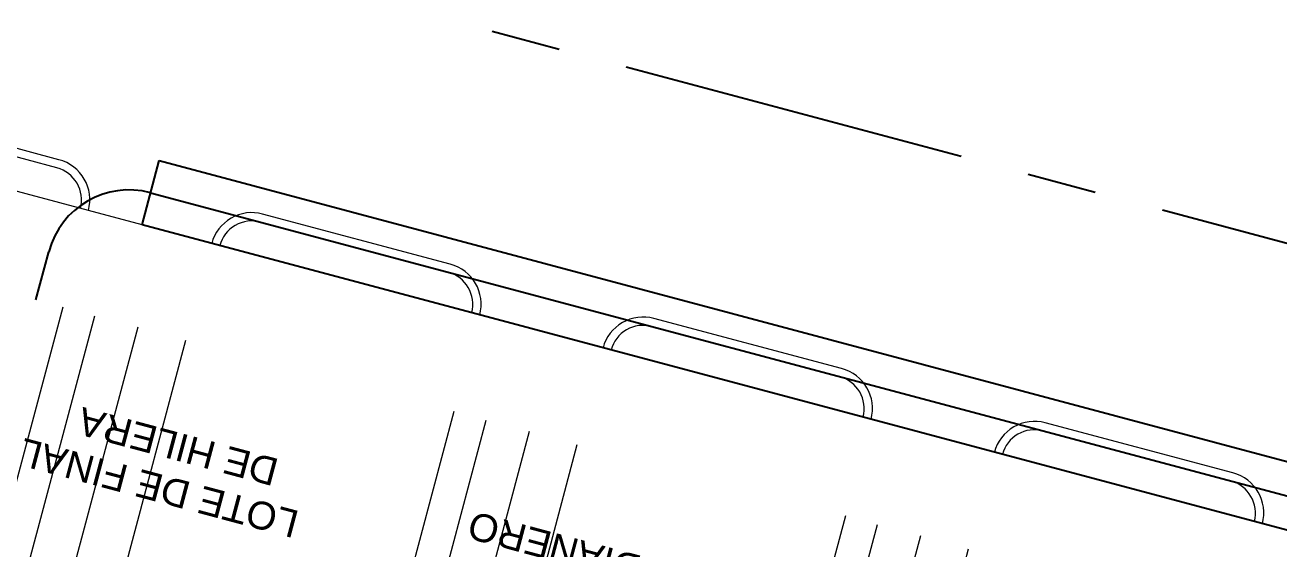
# Model space of a CAD drawing. Header units: metres. Extents: x 689715 to 690980, y 1005284 to 1006835.
# Drawn here: x 690718.75 to 690741.35, y 1005659.13 to 1005668.57 of the extents above; entities that cross this region are included whole.
import ezdxf

# ---------------------------------------------------------------- set-up
doc = ezdxf.new("R2010")
doc.units = ezdxf.units.M
doc.linetypes.add('CENTER', pattern=[2, 1.25, -0.25, 0.25, -0.25])
for name, color, linetype in [('A-BLDG', 7, 'Continuous'), ('C-CALLE-ACERA', 8, 'Continuous'), ('CALLES-CENTRO', 2, 'CENTER')]:
    doc.layers.add(name, color=color, linetype=linetype)
for name, color, linetype, lineweight in [('G-ANNO-TEXT', 2, 'Continuous', 9), ('X1$0$A-FLOR', 250, 'Continuous', 9), ('X2$0$A-FLOR', 250, 'Continuous', 9)]:
    doc.layers.add(name, color=color, linetype=linetype, lineweight=lineweight)
doc.styles.add('ARIAL', font='arial.ttf')

# ---------------------------------------------------------------- blocks, each defined once
blk = doc.blocks.new('FRESNO B')
at = {"layer": 'X1$0$A-FLOR', "color": 141}
for p, q in [((0.5, -1.8), (7.8, -1.8)), ((0.5, -2.4), (4, -2.4)), ((0.5, -2.55), (4, -2.55))]:
    blk.add_line(p, q, dxfattribs=at)
for centre, radius, start, end in [((4, -1.8), 0.75, 270, 0), ((4, -1.8), 0.6, 270, 0), ((7.8, -1.8), 0.75, 180, 270), ((7.8, -1.8), 0.6, 180, 270)]:
    blk.add_arc(centre, radius, start, end, dxfattribs=at)
at = {"layer": 'X2$0$A-FLOR', "color": 141}
for p, q in [((4.75, 5), (4.75, 0)), ((5.65, 0), (5.65, 5)), ((6.45, 5), (6.45, 0)), ((7.05, 0), (7.05, 5))]:
    blk.add_line(p, q, dxfattribs=at)
at = {"layer": 'G-ANNO-TEXT', "color": 141, "insert": (2.032, 2.143), "char_height": 0.5, "width": 4.16877, "attachment_point": 1, "style": 'ARIAL'}
blk.add_mtext('MEDIANERO', dxfattribs=at)
blk = doc.blocks.new('FRESNO C')
at = {"layer": 'X1$0$A-FLOR', "color": 141}
for p, q in [((4.75, 5), (4.75, 0)), ((5.65, 0), (5.65, 5)), ((6.45, 5), (6.45, 0)), ((7.05, 0), (7.05, 5)), ((0.5, -1.8), (7.05, -1.8)), ((0.5, -2.4), (4, -2.4)), ((0.5, -2.55), (4, -2.55))]:
    blk.add_line(p, q, dxfattribs=at)
for centre, radius, start, end in [((4, -1.8), 0.75, 270, 0), ((4, -1.8), 0.6, 270, 0), ((7.8, -1.8), 0.75, 180, 270), ((7.8, -1.8), 0.6, 180, 270)]:
    blk.add_arc(centre, radius, start, end, dxfattribs=at)
at = {"layer": 'G-ANNO-TEXT', "color": 141, "char_height": 0.5, "attachment_point": 1, "style": 'ARIAL'}
for s, insert, width in [('LOTE DE FINAL ', (1.957, 2.954), 5.29114), ('DE HILERA', (2.552, 2.143), 3.6557)]:
    blk.add_mtext(s, dxfattribs=dict(at, insert=insert, width=width))
blk = doc.blocks.new('FRESNO A')
at = {"layer": 'X1$0$A-FLOR', "color": 141}
for p, q in [((-1.25, -1.8), (7.8, -1.8)), ((-0.5, -2.4), (4, -2.4)), ((-0.5, -2.55), (4, -2.55))]:
    blk.add_line(p, q, dxfattribs=at)

msp = doc.modelspace()

# ---------------------------------------------------------------- linework, layer by layer
at = {"layer": 'C-CALLE-ACERA', "linetype": 'Continuous', "ltscale": 5}
for p, q in [((690721.168, 1005666.133), (690775.615, 1005651.611)), ((690721.014, 1005665.553), (690775.46, 1005651.032)), ((690775.306, 1005650.452), (690720.859, 1005664.974)), ((690718.946, 1005663.621), (690719.178, 1005664.491))]:
    msp.add_line(p, q, dxfattribs=at)
at = {"layer": 'C-CALLE-ACERA', "linetype": 'Continuous', "ltscale": 5, "flags": 128}
msp.add_lwpolyline([(690720.859, 1005664.974), (690721.168, 1005666.133)], dxfattribs=at)
at = {"layer": 'C-CALLE-ACERA', "linetype": 'Continuous', "ltscale": 5}
msp.add_arc((690720.627, 1005664.104), 1.5, 75.066, 165.066, dxfattribs=at)
at = {"layer": 'CALLES-CENTRO', "linetype": 'CENTER', "ltscale": 5, "flags": 128}
msp.add_lwpolyline([(690661.952, 1005685.86), (690787.706, 1005652.319), (690909.72, 1005619.777)], dxfattribs=at)

# ---------------------------------------------------------------- block references
at = {"layer": 'A-BLDG'}
for name, p, rotation in [('FRESNO A', (690718.221, 1005663.814), 165.066691336882), ('FRESNO C', (690726.241, 1005661.675), 165.066691336882), ('FRESNO B', (690733.294, 1005659.794), 165.0663971945302), ('FRESNO B', (690740.348, 1005657.913), 165.0663971945302), ('FRESNO B', (690747.401, 1005656.032), 165.0663971945302)]:
    msp.add_blockref(name, p, dxfattribs=dict(at, rotation=rotation))

doc.saveas('drawing.dxf')
